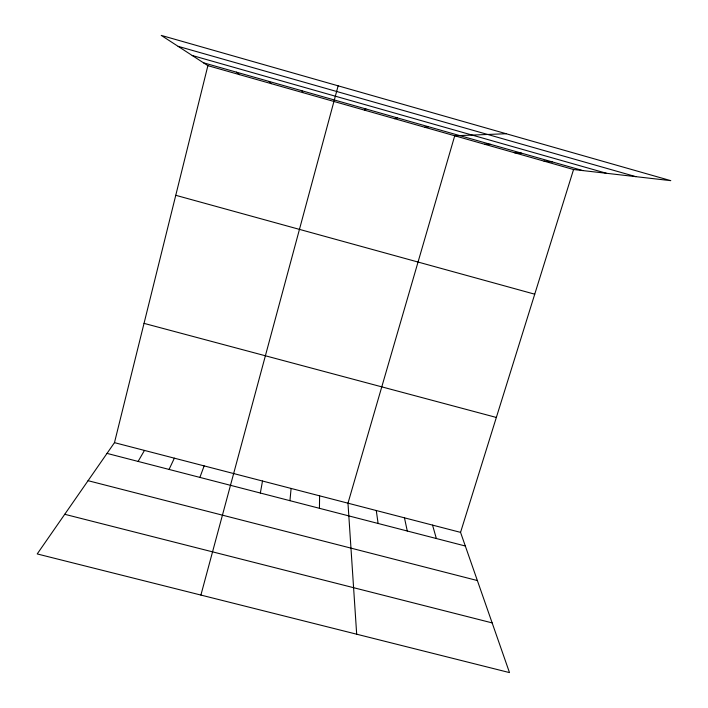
<?xml version="1.0" encoding="UTF-8"?>
<svg xmlns="http://www.w3.org/2000/svg" width="708" height="708" viewBox="0 0 708 708"><rect width="100%" height="100%" fill="white"/><g stroke="black" fill="none" stroke-linecap="round" stroke-linejoin="round"><path stroke-width="1.06" d="M319.441 508.3L319.591 495.821M289.944 500.68L291.103 488.44M260.34 493.025L262.509 481.024M573.56 169.522L460.554 532.372L509.495 672.6L37.214 553.939L114.475 442.65L207.887 65.658L161.238 35.4L670.786 180.655L573.56 169.522L207.887 65.658M338.141 85.827L200.904 595.065M199.904 477.404L204.143 465.891M169.062 469.431L174.363 458.173M138.095 461.43L144.476 450.421M364.425 110.121L365.947 108.961M394.639 118.705L397.294 117.864M424.738 127.254L428.517 126.741M506.202 133.732L454.731 135.768L347.982 503.184L356.682 634.209M484.608 144.255L490.6 144.379M514.371 152.707L521.46 153.14M544.018 161.132L552.205 161.875M64.738 514.291L492.149 622.898M88.066 480.688L477.369 580.551M114.475 442.65L460.554 532.372M107.014 453.394L465.306 546.01M144.034 323.37L496.343 417.454M175.77 195.302L534.735 294.192M192.195 55.481L606.473 173.283M203.479 62.8L582.826 170.575M178.115 46.347L635.819 176.646M236.428 72.163L239.631 74.676M269.244 81.491L271.244 83.659M301.927 90.774L302.732 92.598M432.553 525.115L436.349 538.523M404.463 517.831L407.277 531.009M376.275 510.521L378.107 523.469"/></g></svg>
